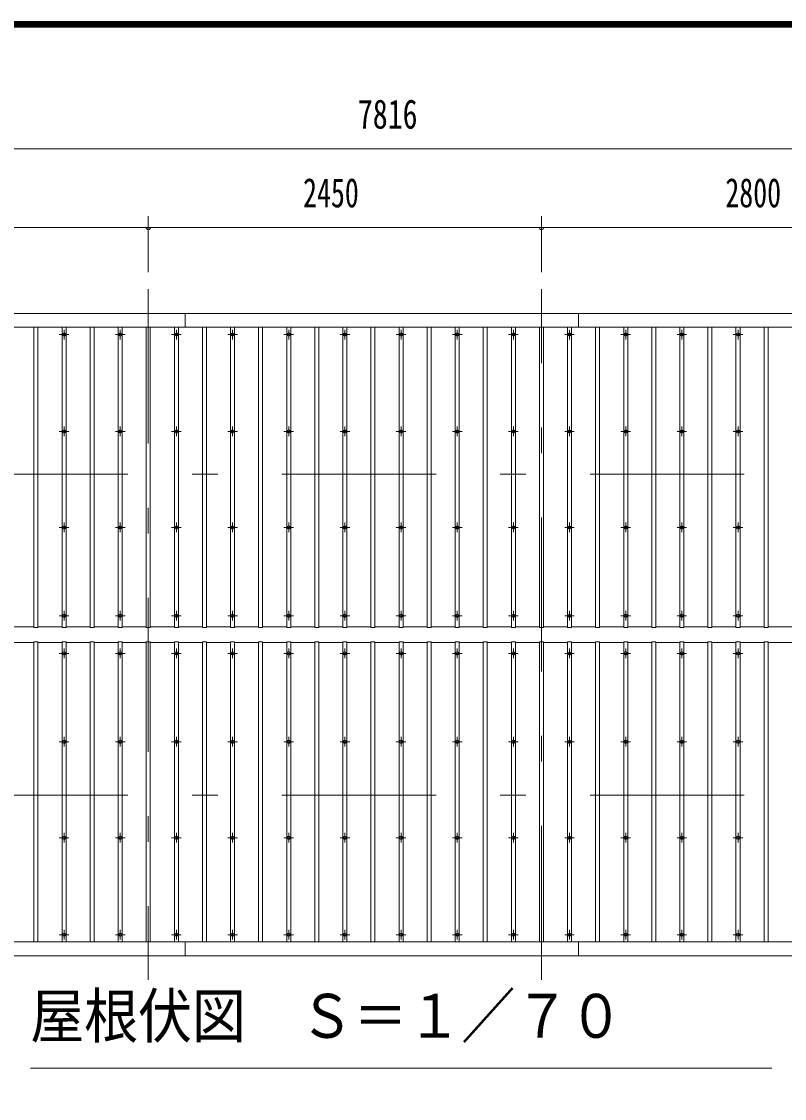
# Model space of a CAD drawing. Units: millimetres, scale not verified, with parts at other scales. Extents: x -32274 to 32279, y -14169 to 14171.
# Drawn here: x -2917 to 1838, y 7465 to 14171 of the extents above; entities that cross this region are included whole.
import ezdxf
from ezdxf.enums import TextEntityAlignment as Align

# ---------------------------------------------------------------- set-up
doc = ezdxf.new("R2010")
doc.units = ezdxf.units.MM
doc.header["$LTSCALE"] = 80
doc.linetypes.add('USER3', pattern=[24, 12, -5, 2, -5])
for name, color, linetype, lineweight in [('0-2_1-0BOLD', 7, 'Continuous', 18), ('0-3_1-2CENTER', 3, 'USER3', 18), ('0-4_1-4THIN', 4, 'Continuous', 18), ('0-5_1-5DIM', 3, 'Continuous', 18), ('0-C_F-F', 5, 'Continuous', 18)]:
    doc.layers.add(name, color=color, linetype=linetype, lineweight=lineweight)
doc.styles.add('ＭＳ ゴシック', font='')
doc.styles.get('ＭＳ ゴシック').set_extended_font_data('MS Gothic')

msp = doc.modelspace()

# ---------------------------------------------------------------- linework, layer by layer
at = {"layer": '0-2_1-0BOLD'}
for p, q in [((-1896.94, 12266.89), (-1896.94, 12353.37)), ((553.06, 12353.37), (553.06, 12266.89)), ((3356.05, 12266.89), (-4459.94, 12266.89)), ((-4459.94, 8439.86), (3356.05, 8439.86)), ((-1896.94, 8353.37), (-1896.94, 8439.86)), ((553.06, 8439.86), (553.06, 8353.37))]:
    msp.add_line(p, q, dxfattribs=at)
for points in [[(-4459.94, 10398.23), (-4459.94, 12353.37), (3356.05, 12353.37), (3356.05, 10398.23), (3316.05, 10398.23), (3316.05, 12266.89)], [(3316.05, 8439.86), (3316.05, 10308.52), (3356.05, 10308.52), (3356.05, 8353.37), (-4459.94, 8353.37)]]:
    msp.add_lwpolyline(points, dxfattribs=at)
for centre in [(-2651.94, 12221.94), (-2301.94, 12221.94), (-1951.94, 12221.94), (-1601.94, 12221.94), (-1251.94, 12221.94), (-901.94, 12221.94), (-551.94, 12221.94), (-201.94, 12221.94), (148.06, 12221.94), (498.06, 12221.94), (848.06, 12221.94), (1198.06, 12221.94), (1548.06, 12221.94), (-2651.94, 11618.24), (-2301.94, 11618.24), (-1951.94, 11618.24), (-1601.94, 11618.24), (-1251.94, 11618.24), (-901.94, 11618.24), (-551.94, 11618.24), (-201.94, 11618.24), (148.06, 11618.24), (498.06, 11618.24), (848.06, 11618.24), (1198.06, 11618.24), (1548.06, 11618.24), (-2651.94, 11020.45), (-2301.94, 11020.45), (-1951.94, 11020.45), (-1601.94, 11020.45), (-1251.94, 11020.45), (-901.94, 11020.45), (-551.94, 11020.45), (-201.94, 11020.45), (148.06, 11020.45), (498.06, 11020.45), (848.06, 11020.45), (1198.06, 11020.45), (1548.06, 11020.45), (-2651.94, 10470.76), (-2301.94, 10470.76), (-1951.94, 10470.76), (-1601.94, 10470.76), (-1251.94, 10470.76), (-901.94, 10470.76), (-551.94, 10470.76), (-201.94, 10470.76), (148.06, 10470.76), (498.06, 10470.76), (848.06, 10470.76), (1198.06, 10470.76), (1548.06, 10470.76), (-2651.94, 10235.99), (-2301.94, 10235.99), (-1951.94, 10235.99), (-1601.94, 10235.99), (-1251.94, 10235.99), (-901.94, 10235.99), (-551.94, 10235.99), (-201.94, 10235.99), (148.06, 10235.99), (498.06, 10235.99), (848.06, 10235.99), (1198.06, 10235.99), (1548.06, 10235.99), (-2651.94, 9686.3), (-2301.94, 9686.3), (-1951.94, 9686.3), (-1601.94, 9686.3), (-1251.94, 9686.3), (-901.94, 9686.3), (-551.94, 9686.3), (-201.94, 9686.3), (148.06, 9686.3), (498.06, 9686.3), (848.06, 9686.3), (1198.06, 9686.3), (1548.06, 9686.3), (-2651.94, 9088.51), (-2301.94, 9088.51), (-1951.94, 9088.51), (-1601.94, 9088.51), (-1251.94, 9088.51), (-901.94, 9088.51), (-551.94, 9088.51), (-201.94, 9088.51), (148.06, 9088.51), (498.06, 9088.51), (848.06, 9088.51), (1198.06, 9088.51), (1548.06, 9088.51), (-2651.94, 8484.8), (-2301.94, 8484.8), (-1951.94, 8484.8), (-1601.94, 8484.8), (-1251.94, 8484.8), (-901.94, 8484.8), (-551.94, 8484.8), (-201.94, 8484.8), (148.06, 8484.8), (498.06, 8484.8), (848.06, 8484.8), (1198.06, 8484.8), (1548.06, 8484.8)]:
    msp.add_circle(centre, 10, dxfattribs=at)
at = {"layer": '0-3_1-2CENTER'}
for p, q in [((-2126.94, 12503.38), (-2126.94, 8203.37)), ((323.06, 8203.37), (323.06, 12503.38)), ((-2681.94, 12221.94), (-2621.94, 12221.94)), ((-2651.94, 12191.95), (-2651.94, 12251.95)), ((-2271.94, 12221.94), (-2331.94, 12221.94)), ((-2301.94, 12251.95), (-2301.94, 12191.95)), ((-1981.94, 12221.94), (-1921.94, 12221.94)), ((-1951.94, 12191.95), (-1951.94, 12251.95)), ((-1571.94, 12221.94), (-1631.94, 12221.94)), ((-1601.94, 12251.95), (-1601.94, 12191.95)), ((-1281.94, 12221.94), (-1221.94, 12221.94)), ((-1251.94, 12191.95), (-1251.94, 12251.95)), ((-931.94, 12221.94), (-871.94, 12221.94)), ((-901.94, 12251.95), (-901.94, 12191.95)), ((-581.94, 12221.94), (-521.95, 12221.94)), ((-551.94, 12191.95), (-551.94, 12251.95)), ((-231.94, 12221.94), (-171.94, 12221.94)), ((-201.94, 12251.95), (-201.94, 12191.95)), ((118.06, 12221.94), (178.06, 12221.94)), ((148.06, 12191.95), (148.06, 12251.95)), ((528.06, 12221.94), (468.06, 12221.94)), ((498.06, 12251.95), (498.06, 12191.95)), ((818.06, 12221.94), (878.05, 12221.94)), ((848.06, 12191.95), (848.06, 12251.95)), ((1228.06, 12221.94), (1168.06, 12221.94)), ((1198.06, 12251.95), (1198.06, 12191.95)), ((1518.06, 12221.94), (1578.05, 12221.94)), ((1548.06, 12191.95), (1548.06, 12251.95)), ((-2681.94, 11618.24), (-2621.94, 11618.24)), ((-2651.94, 11588.24), (-2651.94, 11648.24)), ((-2331.94, 11618.24), (-2271.94, 11618.24)), ((-2301.94, 11648.24), (-2301.94, 11588.24)), ((-1981.94, 11618.24), (-1921.94, 11618.24)), ((-1951.94, 11588.24), (-1951.94, 11648.24)), ((-1631.94, 11618.24), (-1571.94, 11618.24)), ((-1601.94, 11648.24), (-1601.94, 11588.24)), ((-1281.94, 11618.24), (-1221.94, 11618.24)), ((-1251.94, 11588.24), (-1251.94, 11648.24)), ((-931.94, 11618.24), (-871.94, 11618.24)), ((-901.94, 11648.24), (-901.94, 11588.24)), ((-581.94, 11618.24), (-521.94, 11618.24)), ((-551.94, 11588.24), (-551.94, 11648.24)), ((-231.94, 11618.24), (-171.94, 11618.24)), ((-201.94, 11648.24), (-201.94, 11588.24)), ((118.06, 11618.24), (178.06, 11618.24)), ((148.06, 11588.24), (148.06, 11648.24)), ((468.06, 11618.24), (528.06, 11618.24)), ((498.06, 11648.24), (498.06, 11588.24)), ((818.06, 11618.24), (878.06, 11618.24)), ((848.06, 11588.24), (848.06, 11648.24)), ((1168.06, 11618.24), (1228.06, 11618.24)), ((1198.06, 11648.24), (1198.06, 11588.24)), ((1518.06, 11618.24), (1578.06, 11618.24)), ((1548.06, 11588.24), (1548.06, 11648.24)), ((3506.05, 11353.37), (-4781.94, 11353.37)), ((-2681.94, 11020.45), (-2621.94, 11020.45)), ((-2651.94, 11050.46), (-2651.94, 10990.45)), ((-2271.94, 11020.45), (-2331.94, 11020.45)), ((-2301.94, 10990.45), (-2301.94, 11050.46)), ((-1921.94, 11020.45), (-1981.94, 11020.45)), ((-1951.94, 11050.46), (-1951.94, 10990.45)), ((-1571.94, 11020.45), (-1631.94, 11020.45)), ((-1601.94, 10990.45), (-1601.94, 11050.46)), ((-1281.94, 11020.45), (-1221.94, 11020.45)), ((-1251.94, 11050.46), (-1251.94, 10990.45)), ((-871.94, 11020.45), (-931.94, 11020.45)), ((-901.94, 10990.45), (-901.94, 11050.46)), ((-521.94, 11020.45), (-581.94, 11020.45)), ((-551.94, 11050.46), (-551.94, 10990.45)), ((-171.94, 11020.45), (-231.94, 11020.45)), ((-201.94, 10990.45), (-201.94, 11050.46)), ((178.06, 11020.45), (118.06, 11020.45)), ((148.06, 11050.46), (148.06, 10990.45)), ((528.06, 11020.45), (468.06, 11020.45)), ((498.06, 10990.45), (498.06, 11050.46)), ((818.06, 11020.45), (878.06, 11020.45)), ((848.06, 11050.46), (848.06, 10990.45)), ((1228.06, 11020.45), (1168.06, 11020.45)), ((1198.06, 10990.45), (1198.06, 11050.46)), ((1578.06, 11020.45), (1518.06, 11020.45)), ((1548.06, 11050.46), (1548.06, 10990.45)), ((-2681.94, 10470.76), (-2621.94, 10470.76)), ((-2651.94, 10440.76), (-2651.94, 10500.77)), ((-2331.94, 10470.76), (-2271.94, 10470.76)), ((-2301.94, 10440.76), (-2301.94, 10500.77)), ((-1981.94, 10470.76), (-1921.94, 10470.76)), ((-1951.94, 10440.76), (-1951.94, 10500.77)), ((-1631.94, 10470.76), (-1571.94, 10470.76)), ((-1601.94, 10440.76), (-1601.94, 10500.77)), ((-1281.94, 10470.76), (-1221.94, 10470.76)), ((-1251.94, 10440.76), (-1251.94, 10500.77)), ((-931.94, 10470.76), (-871.94, 10470.76)), ((-901.94, 10440.76), (-901.94, 10500.77)), ((-581.94, 10470.76), (-521.94, 10470.76)), ((-551.94, 10440.76), (-551.94, 10500.77)), ((-231.94, 10470.76), (-171.94, 10470.76)), ((-201.94, 10440.76), (-201.94, 10500.77)), ((118.06, 10470.76), (178.06, 10470.76)), ((148.06, 10440.76), (148.06, 10500.77)), ((468.06, 10470.76), (528.06, 10470.76)), ((498.06, 10440.76), (498.06, 10500.77)), ((818.06, 10470.76), (878.06, 10470.76)), ((848.06, 10440.76), (848.06, 10500.77)), ((1168.06, 10470.76), (1228.06, 10470.76)), ((1198.06, 10440.76), (1198.06, 10500.77)), ((1518.06, 10470.76), (1578.06, 10470.76)), ((1548.06, 10440.76), (1548.06, 10500.77)), ((-2651.94, 10265.98), (-2651.94, 10205.98)), ((-2301.94, 10265.98), (-2301.94, 10205.98)), ((-1951.94, 10265.98), (-1951.94, 10205.98)), ((-1601.94, 10265.98), (-1601.94, 10205.98)), ((-1251.94, 10265.98), (-1251.94, 10205.98)), ((-901.94, 10265.98), (-901.94, 10205.98)), ((-551.94, 10265.98), (-551.94, 10205.98)), ((-201.94, 10265.98), (-201.94, 10205.98)), ((148.06, 10265.98), (148.06, 10205.98)), ((498.06, 10265.98), (498.06, 10205.98)), ((848.06, 10265.98), (848.06, 10205.98)), ((1198.06, 10265.98), (1198.06, 10205.98)), ((1548.06, 10265.98), (1548.06, 10205.98)), ((-2681.94, 10235.99), (-2621.94, 10235.99)), ((-2331.94, 10235.99), (-2271.94, 10235.99)), ((-1921.94, 10235.99), (-1981.94, 10235.99)), ((-1631.94, 10235.99), (-1571.94, 10235.99)), ((-1281.94, 10235.99), (-1221.94, 10235.99)), ((-931.94, 10235.99), (-871.94, 10235.99)), ((-521.94, 10235.99), (-581.94, 10235.99)), ((-231.94, 10235.99), (-171.94, 10235.99)), ((178.06, 10235.99), (118.06, 10235.99)), ((468.06, 10235.99), (528.06, 10235.99)), ((818.06, 10235.99), (878.06, 10235.99)), ((1168.06, 10235.99), (1228.06, 10235.99)), ((1578.06, 10235.99), (1518.06, 10235.99)), ((-2621.94, 9686.3), (-2681.94, 9686.3)), ((-2651.94, 9716.29), (-2651.94, 9656.29)), ((-2331.94, 9686.3), (-2271.94, 9686.3)), ((-2301.94, 9656.29), (-2301.94, 9716.29)), ((-1921.94, 9686.3), (-1981.94, 9686.3)), ((-1951.94, 9716.29), (-1951.94, 9656.29)), ((-1631.94, 9686.3), (-1571.94, 9686.3)), ((-1601.94, 9656.29), (-1601.94, 9716.29)), ((-1221.94, 9686.3), (-1281.94, 9686.3)), ((-1251.94, 9716.29), (-1251.94, 9656.29)), ((-931.94, 9686.3), (-871.94, 9686.3)), ((-901.94, 9656.29), (-901.94, 9716.29)), ((-521.94, 9686.3), (-581.94, 9686.3)), ((-551.94, 9716.29), (-551.94, 9656.29)), ((-231.94, 9686.3), (-171.94, 9686.3)), ((-201.94, 9656.29), (-201.94, 9716.29)), ((178.06, 9686.3), (118.06, 9686.3)), ((148.06, 9716.29), (148.06, 9656.29)), ((468.06, 9686.3), (528.06, 9686.3)), ((498.06, 9656.29), (498.06, 9716.29)), ((878.06, 9686.3), (818.06, 9686.3)), ((848.06, 9716.29), (848.06, 9656.29)), ((1168.06, 9686.3), (1228.06, 9686.3)), ((1198.06, 9656.29), (1198.06, 9716.29)), ((1578.06, 9686.3), (1518.06, 9686.3)), ((1548.06, 9716.29), (1548.06, 9656.29)), ((3506.05, 9353.37), (-4781.94, 9353.37)), ((-2681.94, 9088.51), (-2621.94, 9088.51)), ((-2651.94, 9058.5), (-2651.94, 9118.5)), ((-2331.94, 9088.51), (-2271.94, 9088.51)), ((-2301.94, 9118.5), (-2301.94, 9058.5)), ((-1921.94, 9088.51), (-1981.94, 9088.51)), ((-1951.94, 9058.5), (-1951.94, 9118.5)), ((-1631.94, 9088.51), (-1571.94, 9088.51)), ((-1601.94, 9118.5), (-1601.94, 9058.5)), ((-1281.94, 9088.51), (-1221.94, 9088.51)), ((-1251.94, 9058.5), (-1251.94, 9118.5)), ((-931.94, 9088.51), (-871.94, 9088.51)), ((-901.94, 9118.5), (-901.94, 9058.5)), ((-521.94, 9088.51), (-581.94, 9088.51)), ((-551.94, 9058.5), (-551.94, 9118.5)), ((-231.94, 9088.51), (-171.94, 9088.51)), ((-201.94, 9118.5), (-201.94, 9058.5)), ((178.06, 9088.51), (118.06, 9088.51)), ((148.06, 9058.5), (148.06, 9118.5)), ((468.06, 9088.51), (528.06, 9088.51)), ((498.06, 9118.5), (498.06, 9058.5)), ((818.06, 9088.51), (878.06, 9088.51)), ((848.06, 9058.5), (848.06, 9118.5)), ((1168.06, 9088.51), (1228.06, 9088.51)), ((1198.06, 9118.5), (1198.06, 9058.5)), ((1578.06, 9088.51), (1518.06, 9088.51)), ((1548.06, 9058.5), (1548.06, 9118.5)), ((-2621.94, 8484.8), (-2681.94, 8484.8)), ((-2651.94, 8514.8), (-2651.94, 8454.8)), ((-2271.94, 8484.8), (-2331.94, 8484.8)), ((-2301.94, 8454.8), (-2301.94, 8514.8)), ((-1921.94, 8484.8), (-1981.94, 8484.8)), ((-1951.94, 8514.8), (-1951.94, 8454.8)), ((-1571.94, 8484.8), (-1631.94, 8484.8)), ((-1601.94, 8454.8), (-1601.94, 8514.8)), ((-1221.94, 8484.8), (-1281.94, 8484.8)), ((-1251.94, 8514.8), (-1251.94, 8454.8)), ((-931.94, 8484.8), (-871.94, 8484.8)), ((-901.94, 8454.8), (-901.94, 8514.8)), ((-521.95, 8484.8), (-581.94, 8484.8)), ((-551.94, 8514.8), (-551.94, 8454.8)), ((-231.94, 8484.8), (-171.94, 8484.8)), ((-201.94, 8454.8), (-201.94, 8514.8)), ((178.06, 8484.8), (118.06, 8484.8)), ((148.06, 8514.8), (148.06, 8454.8)), ((528.06, 8484.8), (468.06, 8484.8)), ((498.06, 8454.8), (498.06, 8514.8)), ((878.05, 8484.8), (818.06, 8484.8)), ((848.06, 8514.8), (848.06, 8454.8)), ((1228.06, 8484.8), (1168.06, 8484.8)), ((1198.06, 8454.8), (1198.06, 8514.8)), ((1578.05, 8484.8), (1518.06, 8484.8)), ((1548.06, 8514.8), (1548.06, 8454.8))]:
    msp.add_line(p, q, dxfattribs=at)
at = {"layer": '0-4_1-4THIN'}
for p, q in [((-2814.44, 12266.89), (-2814.44, 10398.23)), ((-2639.44, 12266.89), (-2639.44, 10398.23)), ((-2464.44, 12266.89), (-2464.44, 10398.23)), ((-2289.44, 12266.89), (-2289.44, 10398.23)), ((-2114.44, 12266.89), (-2114.44, 10398.23)), ((-1939.44, 12266.89), (-1939.44, 10398.23)), ((-1764.44, 12266.89), (-1764.44, 10398.23)), ((-1589.44, 12266.89), (-1589.44, 10398.23)), ((-1414.44, 12266.89), (-1414.44, 10398.23)), ((-1239.44, 12266.89), (-1239.44, 10398.23)), ((-1064.44, 12266.89), (-1064.44, 10398.23)), ((-889.44, 12266.89), (-889.44, 10398.23)), ((-714.44, 12266.89), (-714.44, 10398.23)), ((-539.44, 12266.89), (-539.44, 10398.23)), ((-364.44, 12266.89), (-364.44, 10398.23)), ((-189.44, 12266.89), (-189.44, 10398.23)), ((-14.44, 12266.89), (-14.44, 10398.23)), ((160.56, 12266.89), (160.56, 10398.23)), ((335.56, 12266.89), (335.56, 10398.23)), ((510.56, 12266.89), (510.56, 10398.23)), ((685.56, 12266.89), (685.56, 10398.23)), ((860.56, 12266.89), (860.56, 10398.23)), ((1035.56, 12266.89), (1035.56, 10398.23)), ((1210.56, 12266.89), (1210.56, 10398.23)), ((1385.56, 12266.89), (1385.56, 10398.23)), ((1560.56, 12266.89), (1560.56, 10398.23)), ((1735.56, 10398.23), (1735.56, 12266.89)), ((-2839.44, 10402.47), (-2989.44, 10402.47)), ((-2664.44, 10402.47), (-2814.44, 10402.47)), ((-2489.44, 10402.47), (-2639.44, 10402.47)), ((-2314.44, 10402.47), (-2464.44, 10402.47)), ((-2139.44, 10402.47), (-2289.44, 10402.47)), ((-1964.44, 10402.47), (-2114.44, 10402.47)), ((-1789.44, 10402.47), (-1939.44, 10402.47)), ((-1614.44, 10402.47), (-1764.44, 10402.47)), ((-1439.44, 10402.47), (-1589.44, 10402.47)), ((-1264.44, 10402.47), (-1414.44, 10402.47)), ((-1089.44, 10402.47), (-1239.44, 10402.47)), ((-914.44, 10402.47), (-1064.44, 10402.47)), ((-739.44, 10402.47), (-889.44, 10402.47)), ((-564.44, 10402.47), (-714.44, 10402.47)), ((-389.44, 10402.47), (-539.44, 10402.47)), ((-214.44, 10402.47), (-364.44, 10402.47)), ((-39.44, 10402.47), (-189.44, 10402.47)), ((135.56, 10402.47), (-14.44, 10402.47)), ((310.56, 10402.47), (160.56, 10402.47)), ((485.56, 10402.47), (335.56, 10402.47)), ((660.56, 10402.47), (510.56, 10402.47)), ((835.56, 10402.47), (685.56, 10402.47)), ((1010.56, 10402.47), (860.56, 10402.47)), ((1185.56, 10402.47), (1035.56, 10402.47)), ((1360.56, 10402.47), (1210.56, 10402.47)), ((1535.56, 10402.47), (1385.56, 10402.47)), ((1710.56, 10402.47), (1560.56, 10402.47)), ((1885.56, 10402.47), (1735.56, 10402.47)), ((-2989.44, 10304.27), (-2839.44, 10304.27)), ((-2814.44, 10304.27), (-2664.44, 10304.27)), ((-2639.44, 10304.27), (-2489.44, 10304.27)), ((-2464.44, 10304.27), (-2314.44, 10304.27)), ((-2289.44, 10304.27), (-2139.44, 10304.27)), ((-2114.44, 10304.27), (-1964.44, 10304.27)), ((-1939.44, 10304.27), (-1789.44, 10304.27)), ((-1764.44, 10304.27), (-1614.44, 10304.27)), ((-1589.44, 10304.27), (-1439.44, 10304.27)), ((-1414.44, 10304.27), (-1264.44, 10304.27)), ((-1239.44, 10304.27), (-1089.44, 10304.27)), ((-1064.44, 10304.27), (-914.44, 10304.27)), ((-889.44, 10304.27), (-739.44, 10304.27)), ((-714.44, 10304.27), (-564.44, 10304.27)), ((-539.44, 10304.27), (-389.44, 10304.27)), ((-364.44, 10304.27), (-214.44, 10304.27)), ((-189.44, 10304.27), (-39.44, 10304.27)), ((-14.44, 10304.27), (135.56, 10304.27)), ((160.56, 10304.27), (310.56, 10304.27)), ((335.56, 10304.27), (485.56, 10304.27)), ((510.56, 10304.27), (660.56, 10304.27)), ((685.56, 10304.27), (835.56, 10304.27)), ((860.56, 10304.27), (1010.56, 10304.27)), ((1035.56, 10304.27), (1185.56, 10304.27)), ((1210.56, 10304.27), (1360.56, 10304.27)), ((1385.56, 10304.27), (1535.56, 10304.27)), ((1560.56, 10304.27), (1710.56, 10304.27)), ((1735.56, 10304.27), (1885.56, 10304.27))]:
    msp.add_line(p, q, dxfattribs=at)
for points in [[(-2814.44, 10398.23), (-2839.44, 10398.23), (-2839.44, 12266.89)], [(-2639.44, 10398.23), (-2664.44, 10398.23), (-2664.44, 12266.89)], [(-2464.44, 10398.23), (-2489.44, 10398.23), (-2489.44, 12266.89)], [(-2289.44, 10398.23), (-2314.44, 10398.23), (-2314.44, 12266.89)], [(-2114.44, 10398.23), (-2139.44, 10398.23), (-2139.44, 12266.89)], [(-1939.44, 10398.23), (-1964.44, 10398.23), (-1964.44, 12266.89)], [(-1764.44, 10398.23), (-1789.44, 10398.23), (-1789.44, 12266.89)], [(-1589.44, 10398.23), (-1614.44, 10398.23), (-1614.44, 12266.89)], [(-1414.44, 10398.23), (-1439.44, 10398.23), (-1439.44, 12266.89)], [(-1239.44, 10398.23), (-1264.44, 10398.23), (-1264.44, 12266.89)], [(-1064.44, 10398.23), (-1089.44, 10398.23), (-1089.44, 12266.89)], [(-889.44, 10398.23), (-914.44, 10398.23), (-914.44, 12266.89)], [(-714.44, 10398.23), (-739.44, 10398.23), (-739.44, 12266.89)], [(-539.44, 10398.23), (-564.44, 10398.23), (-564.44, 12266.89)], [(-364.44, 10398.23), (-389.44, 10398.23), (-389.44, 12266.89)], [(-189.44, 10398.23), (-214.44, 10398.23), (-214.44, 12266.89)], [(-14.44, 10398.23), (-39.44, 10398.23), (-39.44, 12266.89)], [(160.56, 10398.23), (135.56, 10398.23), (135.56, 12266.89)], [(335.56, 10398.23), (310.56, 10398.23), (310.56, 12266.89)], [(510.56, 10398.23), (485.56, 10398.23), (485.56, 12266.89)], [(685.56, 10398.23), (660.56, 10398.23), (660.56, 12266.89)], [(860.56, 10398.23), (835.56, 10398.23), (835.56, 12266.89)], [(1035.56, 10398.23), (1010.56, 10398.23), (1010.56, 12266.89)], [(1210.56, 10398.23), (1185.56, 10398.23), (1185.56, 12266.89)], [(1385.56, 10398.23), (1360.56, 10398.23), (1360.56, 12266.89)], [(1560.56, 10398.23), (1535.56, 10398.23), (1535.56, 12266.89)], [(1710.56, 12266.89), (1710.56, 10398.23), (1735.56, 10398.23)], [(-2814.44, 8439.86), (-2814.44, 10308.52), (-2839.44, 10308.52), (-2839.44, 8439.86)], [(-2639.44, 8439.86), (-2639.44, 10308.52), (-2664.44, 10308.52), (-2664.44, 8439.86)], [(-2464.44, 8439.86), (-2464.44, 10308.52), (-2489.44, 10308.52), (-2489.44, 8439.86)], [(-2289.44, 8439.86), (-2289.44, 10308.52), (-2314.44, 10308.52), (-2314.44, 8439.86)], [(-2114.44, 8439.86), (-2114.44, 10308.52), (-2139.44, 10308.52), (-2139.44, 8439.86)], [(-1939.44, 8439.86), (-1939.44, 10308.52), (-1964.44, 10308.52), (-1964.44, 8439.86)], [(-1764.44, 8439.86), (-1764.44, 10308.52), (-1789.44, 10308.52), (-1789.44, 8439.86)], [(-1589.44, 8439.86), (-1589.44, 10308.52), (-1614.44, 10308.52), (-1614.44, 8439.86)], [(-1414.44, 8439.86), (-1414.44, 10308.52), (-1439.44, 10308.52), (-1439.44, 8439.86)], [(-1239.44, 8439.86), (-1239.44, 10308.52), (-1264.44, 10308.52), (-1264.44, 8439.86)], [(-1064.44, 8439.86), (-1064.44, 10308.52), (-1089.44, 10308.52), (-1089.44, 8439.86)], [(-889.44, 8439.86), (-889.44, 10308.52), (-914.44, 10308.52), (-914.44, 8439.86)], [(-714.44, 8439.86), (-714.44, 10308.52), (-739.44, 10308.52), (-739.44, 8439.86)], [(-539.44, 8439.86), (-539.44, 10308.52), (-564.44, 10308.52), (-564.44, 8439.86)], [(-364.44, 8439.86), (-364.44, 10308.52), (-389.44, 10308.52), (-389.44, 8439.86)], [(-189.44, 8439.86), (-189.44, 10308.52), (-214.44, 10308.52), (-214.44, 8439.86)], [(-14.44, 8439.86), (-14.44, 10308.52), (-39.44, 10308.52), (-39.44, 8439.86)], [(160.56, 8439.86), (160.56, 10308.52), (135.56, 10308.52), (135.56, 8439.86)], [(335.56, 8439.86), (335.56, 10308.52), (310.56, 10308.52), (310.56, 8439.86)], [(510.56, 8439.86), (510.56, 10308.52), (485.56, 10308.52), (485.56, 8439.86)], [(685.56, 8439.86), (685.56, 10308.52), (660.56, 10308.52), (660.56, 8439.86)], [(860.56, 8439.86), (860.56, 10308.52), (835.56, 10308.52), (835.56, 8439.86)], [(1035.56, 8439.86), (1035.56, 10308.52), (1010.56, 10308.52), (1010.56, 8439.86)], [(1210.56, 8439.86), (1210.56, 10308.52), (1185.56, 10308.52), (1185.56, 8439.86)], [(1385.56, 8439.86), (1385.56, 10308.52), (1360.56, 10308.52), (1360.56, 8439.86)], [(1560.56, 8439.86), (1560.56, 10308.52), (1535.56, 10308.52), (1535.56, 8439.86)], [(1735.56, 8439.86), (1735.56, 10308.52), (1710.56, 10308.52), (1710.56, 8439.86)]]:
    msp.add_lwpolyline(points, dxfattribs=at)
at = {"layer": '0-5_1-5DIM'}
for p, q in [((3356.06, 13379.18), (-4459.94, 13379.18)), ((-2126.94, 12959.18), (-2126.94, 12609.18)), ((323.06, 12609.18), (323.06, 12959.18)), ((-5009.44, 12889.18), (3905.57, 12889.18)), ((-2112.94, 12889.18), (-2140.94, 12889.18)), ((337.06, 12889.18), (309.06, 12889.18)), ((-2861.94, 7653.37), (1758.06, 7653.37))]:
    msp.add_line(p, q, dxfattribs=at)
for centre in [(-2126.94, 12889.18), (323.06, 12889.18)]:
    msp.add_arc(centre, 14, 180, 0, dxfattribs=at)
at = {"layer": '0-C_F-F'}
for points in [[(32278.6, -13969.17), (32278.6, 14170.83), (-7901.4, 14170.83), (-7901.4, -13969.17)], [(32275.1, -13965.67), (-7897.9, -13965.67), (-7897.9, 14167.33), (32275.1, 14167.33)], [(32271.6, -13962.17), (32271.6, 14163.83), (-7894.4, 14163.83), (-7894.4, -13962.17)], [(32268.1, -13958.67), (32268.1, 14160.33), (-7890.9, 14160.33), (-7890.9, -13958.67)], [(32264.6, -13955.17), (32264.6, 14156.83), (-7887.4, 14156.83), (-7887.4, -13955.17)], [(32261.1, -13951.67), (32261.1, 14153.33), (-7883.9, 14153.33), (-7883.9, -13951.67)], [(32257.6, -13948.17), (-7880.4, -13948.17), (-7880.4, 14149.83), (32257.6, 14149.83)], [(32254.1, -13944.67), (-7876.9, -13944.67), (-7876.9, 14146.33), (32254.1, 14146.33)], [(32250.6, -13941.17), (32250.6, 14142.83), (-7873.4, 14142.83), (-7873.4, -13941.17)], [(32247.1, -13937.67), (-7869.9, -13937.67), (-7869.9, 14139.33), (32247.1, 14139.33)], [(32243.6, -13934.17), (32243.6, 14135.83), (-7866.4, 14135.83), (-7866.4, -13934.17)]]:
    msp.add_lwpolyline(points, close=True, dxfattribs=at)

# ---------------------------------------------------------------- texts
at = {"layer": '0-5_1-5DIM', "color": 7, "style": 'ＭＳ ゴシック'}
for s, height, width, p in [('7816', 182.3, 0.75, (-821.06, 13449.18)), ('2450', 182.3, 0.7, (-1162.35, 12959.18)), ('2800', 182.3, 0.7, (1469.28, 12959.18)), ('屋根伏図\u3000Ｓ＝１／７０', 273.5, 0.9, (-2861.94, 7760.68))]:
    msp.add_text(s, height=height, dxfattribs=dict(at, width=width)).set_placement(p, align=Align.BOTTOM_LEFT)

doc.saveas('drawing.dxf')
